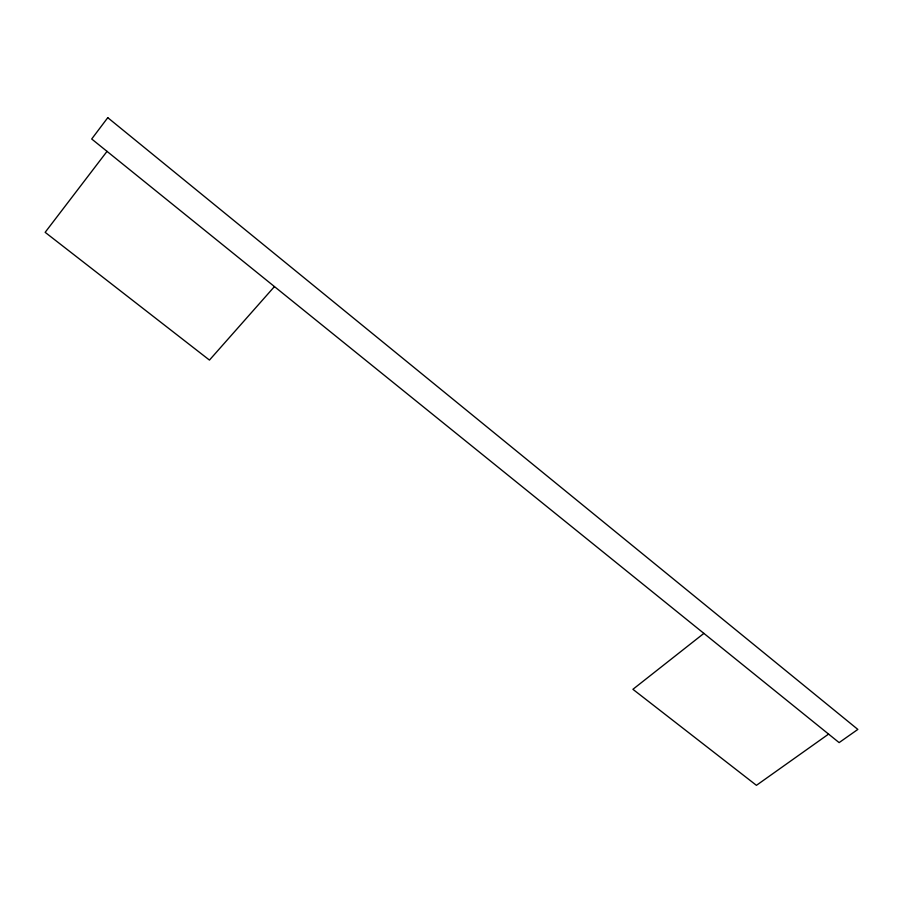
<?xml version="1.0" encoding="UTF-8"?>
<svg xmlns="http://www.w3.org/2000/svg" width="903" height="903" viewBox="0 0 903 903"><rect width="100%" height="100%" fill="white"/><g stroke="black" fill="none" stroke-linecap="round" stroke-linejoin="round"><path stroke-width="1.35" d="M107.028 151.365L45.15 232.331L209.462 360.083L274.444 286.578M703.889 633.387L632.913 689.305L756.432 785.328L828.593 734.094M107.773 117.672L91.7 138.994L839.124 742.605L857.85 729.421L107.773 117.672"/></g></svg>
